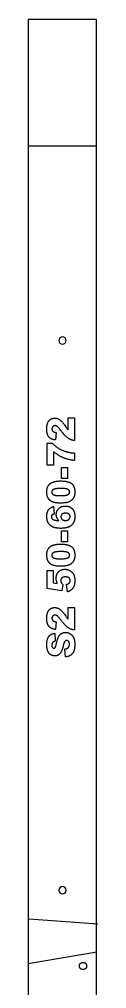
# Model space of a CAD drawing. Extents: x 0 to 3.6, y 0 to 97.
# Drawn here: x 0 to 3.55, y 47.38 to 97 of the extents above; entities that cross this region are included whole.
import ezdxf

# ---------------------------------------------------------------- set-up
doc = ezdxf.new("R2010")
doc.units = 0
for name, color, linetype in [('FRONT_LEG', 18, 'CONTINUOUS'), ('MIDDLE_STEP_3', 18, 'CONTINUOUS'), ('REAR_LEG', 18, 'CONTINUOUS'), ('T3_PROFILE_INSIDE_2', 18, 'CONTINUOUS'), ('T9_COUNTERSINK_0_6', 18, 'CONTINUOUS')]:
    doc.layers.add(name, color=color, linetype=linetype)

msp = doc.modelspace()

# ---------------------------------------------------------------- linework, layer by layer
at = {"layer": 'FRONT_LEG'}
msp.add_lwpolyline([(1.75, 80.371, 0.414214), (1.938, 80.559, 0.414214), (1.75, 80.746, 0.414214), (1.563, 80.559, 0.414214)], format="xyb", close=True, dxfattribs=at)
at = {"layer": 'MIDDLE_STEP_3'}
for points in [[(0, 90.526), (3.5, 90.526)], [(3.554, 50.674), (0.05, 50.936)]]:
    msp.add_lwpolyline(points, dxfattribs=at)
at = {"layer": 'REAR_LEG'}
msp.add_lwpolyline([(1.75, 52.225, 0.414214), (1.938, 52.413, 0.414214), (1.75, 52.6, 0.414214), (1.563, 52.413, 0.414214)], format="xyb", close=True, dxfattribs=at)
msp.add_lwpolyline([(0, 48.663), (3.501, 49.253)], dxfattribs=at)
msp.add_lwpolyline([(2.833, 48.35), (2.823, 48.349), (2.814, 48.348), (2.804, 48.348), (2.795, 48.348), (2.786, 48.348), (2.776, 48.349), (2.767, 48.351), (2.758, 48.353), (2.75, 48.355), (2.741, 48.358), (2.732, 48.361), (2.724, 48.365), (2.716, 48.369), (2.708, 48.373), (2.701, 48.378), (2.693, 48.383), (2.686, 48.388), (2.679, 48.394), (2.672, 48.4), (2.666, 48.406), (2.66, 48.413), (2.654, 48.42), (2.649, 48.427), (2.644, 48.435), (2.639, 48.443), (2.635, 48.451), (2.631, 48.459), (2.627, 48.468), (2.624, 48.477), (2.621, 48.486), (2.619, 48.495), (2.617, 48.504), (2.616, 48.514), (2.615, 48.523), (2.615, 48.533), (2.615, 48.542), (2.615, 48.552), (2.616, 48.561), (2.618, 48.57), (2.62, 48.579), (2.622, 48.588), (2.625, 48.596), (2.628, 48.605), (2.631, 48.613), (2.635, 48.621), (2.64, 48.629), (2.644, 48.637), (2.649, 48.644), (2.655, 48.651), (2.661, 48.658), (2.667, 48.665), (2.673, 48.671), (2.68, 48.677), (2.687, 48.683), (2.694, 48.689), (2.702, 48.694), (2.709, 48.698), (2.718, 48.703), (2.726, 48.707), (2.735, 48.71), (2.743, 48.713), (2.752, 48.716), (2.762, 48.718), (2.771, 48.72), (2.781, 48.722), (2.79, 48.722), (2.8, 48.723), (2.809, 48.723), (2.818, 48.722), (2.828, 48.721), (2.837, 48.72), (2.846, 48.718), (2.854, 48.715), (2.863, 48.713), (2.872, 48.709), (2.88, 48.706), (2.888, 48.702), (2.896, 48.698), (2.904, 48.693), (2.911, 48.688), (2.918, 48.682), (2.925, 48.677), (2.932, 48.671), (2.938, 48.664), (2.944, 48.658), (2.95, 48.651), (2.955, 48.643), (2.96, 48.636), (2.965, 48.628), (2.969, 48.62), (2.973, 48.611), (2.977, 48.603), (2.98, 48.594), (2.983, 48.585), (2.985, 48.576), (2.987, 48.566), (2.988, 48.557), (2.989, 48.547), (2.99, 48.538), (2.989, 48.528), (2.989, 48.519), (2.988, 48.51), (2.986, 48.501), (2.984, 48.492), (2.982, 48.483), (2.979, 48.474), (2.976, 48.466), (2.973, 48.457), (2.969, 48.449), (2.964, 48.441), (2.96, 48.434), (2.955, 48.426), (2.949, 48.419), (2.943, 48.412), (2.937, 48.405), (2.931, 48.399), (2.924, 48.393), (2.917, 48.387), (2.91, 48.382), (2.902, 48.377), (2.895, 48.372), (2.886, 48.368), (2.878, 48.364), (2.87, 48.36), (2.861, 48.357), (2.852, 48.354), (2.842, 48.352)], close=True, dxfattribs=at)
at = {"layer": 'T3_PROFILE_INSIDE_2'}
msp.add_lwpolyline([(0, 0), (3.5, 0), (3.5, 97), (0, 97)], close=True, dxfattribs=at)
at = {"layer": 'T9_COUNTERSINK_0_6'}
for points in [[(2.358, 76.595), (2.358, 75.438), (2.337, 75.44), (2.316, 75.444), (2.295, 75.448), (2.274, 75.453), (2.253, 75.458), (2.233, 75.464), (2.212, 75.471), (2.192, 75.478), (2.172, 75.486), (2.152, 75.494), (2.132, 75.503), (2.113, 75.513), (2.093, 75.523), (2.074, 75.534), (2.055, 75.546), (2.036, 75.558), (2.017, 75.572), (1.997, 75.586), (1.977, 75.602), (1.957, 75.62), (1.936, 75.639), (1.915, 75.659), (1.893, 75.68), (1.871, 75.703), (1.849, 75.728), (1.826, 75.753), (1.803, 75.78), (1.779, 75.809), (1.755, 75.839), (1.73, 75.87), (1.705, 75.903), (1.68, 75.937), (1.649, 75.977), (1.62, 76.014), (1.594, 76.046), (1.569, 76.075), (1.546, 76.101), (1.535, 76.112), (1.525, 76.122), (1.515, 76.131), (1.506, 76.14), (1.497, 76.147), (1.488, 76.153), (1.472, 76.164), (1.456, 76.174), (1.448, 76.178), (1.44, 76.182), (1.432, 76.186), (1.425, 76.189), (1.417, 76.192), (1.409, 76.194), (1.402, 76.196), (1.394, 76.198), (1.387, 76.199), (1.379, 76.2), (1.372, 76.201), (1.364, 76.201), (1.356, 76.201), (1.349, 76.2), (1.341, 76.199), (1.334, 76.198), (1.326, 76.196), (1.319, 76.194), (1.312, 76.192), (1.305, 76.189), (1.299, 76.186), (1.292, 76.182), (1.286, 76.179), (1.279, 76.174), (1.273, 76.17), (1.267, 76.165), (1.262, 76.16), (1.256, 76.154), (1.25, 76.148), (1.245, 76.142), (1.241, 76.135), (1.236, 76.129), (1.232, 76.122), (1.228, 76.115), (1.225, 76.108), (1.222, 76.101), (1.219, 76.093), (1.217, 76.086), (1.215, 76.078), (1.214, 76.07), (1.212, 76.062), (1.212, 76.053), (1.211, 76.045), (1.211, 76.036), (1.211, 76.027), (1.212, 76.018), (1.213, 76.009), (1.214, 76.001), (1.215, 75.992), (1.217, 75.984), (1.22, 75.977), (1.222, 75.969), (1.226, 75.961), (1.229, 75.954), (1.233, 75.947), (1.237, 75.94), (1.242, 75.934), (1.246, 75.927), (1.252, 75.921), (1.257, 75.915), (1.263, 75.91), (1.27, 75.904), (1.277, 75.899), (1.285, 75.894), (1.293, 75.889), (1.302, 75.884), (1.311, 75.88), (1.321, 75.876), (1.332, 75.872), (1.343, 75.869), (1.355, 75.865), (1.367, 75.862), (1.38, 75.859), (1.393, 75.857), (1.407, 75.854), (1.421, 75.852), (1.39, 75.466), (1.37, 75.469), (1.35, 75.472), (1.331, 75.476), (1.313, 75.48), (1.295, 75.484), (1.278, 75.488), (1.261, 75.493), (1.245, 75.498), (1.229, 75.504), (1.214, 75.509), (1.2, 75.515), (1.186, 75.521), (1.172, 75.528), (1.16, 75.535), (1.147, 75.542), (1.136, 75.549), (1.124, 75.557), (1.113, 75.565), (1.103, 75.574), (1.093, 75.583), (1.083, 75.592), (1.073, 75.602), (1.064, 75.612), (1.055, 75.622), (1.046, 75.633), (1.038, 75.645), (1.03, 75.656), (1.023, 75.668), (1.015, 75.681), (1.008, 75.693), (1.002, 75.707), (0.996, 75.72), (0.99, 75.734), (0.984, 75.749), (0.979, 75.765), (0.974, 75.781), (0.97, 75.797), (0.966, 75.815), (0.962, 75.833), (0.959, 75.852), (0.956, 75.871), (0.954, 75.891), (0.952, 75.912), (0.95, 75.933), (0.948, 75.955), (0.948, 75.978), (0.947, 76.002), (0.947, 76.026), (0.947, 76.051), (0.947, 76.075), (0.948, 76.099), (0.95, 76.122), (0.951, 76.144), (0.953, 76.166), (0.956, 76.186), (0.958, 76.206), (0.961, 76.226), (0.965, 76.245), (0.969, 76.263), (0.973, 76.28), (0.977, 76.297), (0.982, 76.313), (0.988, 76.328), (0.993, 76.342), (0.999, 76.356), (1.006, 76.37), (1.012, 76.383), (1.019, 76.396), (1.027, 76.408), (1.035, 76.42), (1.043, 76.432), (1.052, 76.443), (1.061, 76.454), (1.071, 76.465), (1.08, 76.475), (1.091, 76.485), (1.101, 76.494), (1.112, 76.503), (1.124, 76.512), (1.136, 76.52), (1.148, 76.528), (1.16, 76.535), (1.172, 76.542), (1.185, 76.549), (1.198, 76.554), (1.211, 76.56), (1.224, 76.565), (1.238, 76.569), (1.251, 76.573), (1.265, 76.576), (1.279, 76.579), (1.293, 76.581), (1.307, 76.583), (1.322, 76.584), (1.336, 76.585), (1.351, 76.585), (1.367, 76.585), (1.383, 76.584), (1.398, 76.582), (1.414, 76.58), (1.429, 76.578), (1.445, 76.575), (1.46, 76.571), (1.475, 76.566), (1.49, 76.562), (1.505, 76.556), (1.52, 76.55), (1.535, 76.543), (1.55, 76.536), (1.564, 76.528), (1.579, 76.52), (1.593, 76.511), (1.608, 76.501), (1.623, 76.49), (1.637, 76.479), (1.653, 76.466), (1.668, 76.452), (1.683, 76.438), (1.699, 76.422), (1.715, 76.406), (1.73, 76.389), (1.747, 76.37), (1.763, 76.351), (1.779, 76.331), (1.796, 76.31), (1.813, 76.288), (1.83, 76.264), (1.847, 76.24), (1.884, 76.187), (1.915, 76.143), (1.941, 76.109), (1.96, 76.085), (1.977, 76.064), (1.997, 76.042), (2.019, 76.018), (2.044, 75.992), (2.044, 76.595)], [(0.97, 74.179), (0.97, 75.305), (1.231, 75.305), (1.247, 75.287), (1.264, 75.269), (1.281, 75.252), (1.298, 75.235), (1.316, 75.218), (1.333, 75.202), (1.351, 75.186), (1.369, 75.17), (1.387, 75.155), (1.405, 75.141), (1.423, 75.126), (1.442, 75.112), (1.461, 75.099), (1.479, 75.085), (1.498, 75.072), (1.518, 75.06), (1.541, 75.045), (1.565, 75.031), (1.589, 75.017), (1.614, 75.003), (1.639, 74.99), (1.664, 74.977), (1.69, 74.965), (1.716, 74.953), (1.742, 74.942), (1.769, 74.93), (1.796, 74.92), (1.823, 74.909), (1.85, 74.899), (1.878, 74.89), (1.907, 74.88), (1.935, 74.871), (1.958, 74.865), (1.981, 74.858), (2.005, 74.852), (2.029, 74.846), (2.053, 74.841), (2.079, 74.835), (2.104, 74.83), (2.13, 74.826), (2.157, 74.821), (2.184, 74.817), (2.212, 74.813), (2.24, 74.809), (2.269, 74.806), (2.298, 74.803), (2.328, 74.8), (2.358, 74.798), (2.358, 74.413), (2.316, 74.419), (2.275, 74.425), (2.235, 74.432), (2.195, 74.439), (2.157, 74.447), (2.119, 74.455), (2.082, 74.463), (2.046, 74.472), (2.011, 74.481), (1.976, 74.49), (1.943, 74.5), (1.91, 74.511), (1.879, 74.522), (1.848, 74.533), (1.818, 74.544), (1.788, 74.556), (1.76, 74.569), (1.73, 74.582), (1.701, 74.597), (1.671, 74.612), (1.641, 74.628), (1.611, 74.645), (1.581, 74.663), (1.55, 74.682), (1.519, 74.702), (1.488, 74.723), (1.457, 74.744), (1.425, 74.766), (1.393, 74.79), (1.361, 74.814), (1.329, 74.839), (1.296, 74.865), (1.296, 74.179)], [(1.703, 73.49), (1.703, 74.051), (2.001, 74.051), (2.001, 73.49)], [(1.659, 72.234), (1.61, 72.234), (1.563, 72.236), (1.541, 72.237), (1.519, 72.239), (1.497, 72.241), (1.476, 72.243), (1.455, 72.245), (1.435, 72.248), (1.415, 72.251), (1.395, 72.254), (1.376, 72.257), (1.358, 72.261), (1.34, 72.265), (1.322, 72.27), (1.305, 72.274), (1.289, 72.279), (1.273, 72.284), (1.257, 72.29), (1.242, 72.295), (1.227, 72.301), (1.213, 72.308), (1.199, 72.314), (1.185, 72.321), (1.172, 72.328), (1.16, 72.335), (1.148, 72.343), (1.137, 72.351), (1.126, 72.359), (1.115, 72.368), (1.105, 72.376), (1.095, 72.385), (1.086, 72.395), (1.077, 72.404), (1.068, 72.414), (1.059, 72.425), (1.051, 72.435), (1.043, 72.446), (1.036, 72.457), (1.028, 72.468), (1.021, 72.48), (1.015, 72.492), (1.009, 72.504), (1.002, 72.517), (0.997, 72.53), (0.991, 72.543), (0.986, 72.556), (0.981, 72.57), (0.977, 72.584), (0.973, 72.598), (0.969, 72.613), (0.965, 72.628), (0.962, 72.643), (0.959, 72.658), (0.957, 72.674), (0.954, 72.69), (0.952, 72.706), (0.951, 72.723), (0.949, 72.74), (0.948, 72.757), (0.947, 72.775), (0.947, 72.792), (0.947, 72.81), (0.947, 72.845), (0.949, 72.877), (0.95, 72.893), (0.952, 72.909), (0.953, 72.923), (0.955, 72.938), (0.958, 72.952), (0.96, 72.966), (0.963, 72.979), (0.966, 72.992), (0.97, 73.005), (0.973, 73.017), (0.977, 73.029), (0.981, 73.041), (0.99, 73.062), (1, 73.083), (1.01, 73.103), (1.021, 73.122), (1.033, 73.14), (1.045, 73.157), (1.058, 73.173), (1.071, 73.187), (1.085, 73.201), (1.099, 73.214), (1.114, 73.226), (1.128, 73.238), (1.143, 73.249), (1.158, 73.259), (1.173, 73.268), (1.188, 73.277), (1.203, 73.285), (1.219, 73.292), (1.236, 73.299), (1.254, 73.306), (1.272, 73.313), (1.291, 73.319), (1.31, 73.324), (1.33, 73.329), (1.35, 73.334), (1.369, 73.338), (1.389, 73.342), (1.409, 73.346), (1.429, 73.35), (1.448, 73.353), (1.469, 73.356), (1.489, 73.358), (1.509, 73.361), (1.529, 73.363), (1.55, 73.364), (1.571, 73.366), (1.591, 73.367), (1.612, 73.367), (1.633, 73.368), (1.654, 73.368), (1.7, 73.368), (1.745, 73.366), (1.788, 73.364), (1.83, 73.36), (1.87, 73.356), (1.89, 73.353), (1.909, 73.35), (1.927, 73.347), (1.946, 73.344), (1.964, 73.34), (1.981, 73.336), (1.998, 73.332), (2.015, 73.328), (2.031, 73.323), (2.047, 73.318), (2.062, 73.313), (2.078, 73.308), (2.092, 73.302), (2.107, 73.296), (2.121, 73.29), (2.134, 73.284), (2.147, 73.277), (2.16, 73.27), (2.172, 73.263), (2.184, 73.256), (2.196, 73.248), (2.207, 73.24), (2.218, 73.232), (2.228, 73.224), (2.238, 73.215), (2.248, 73.205), (2.257, 73.196), (2.266, 73.186), (2.275, 73.176), (2.283, 73.165), (2.292, 73.154), (2.299, 73.142), (2.307, 73.131), (2.314, 73.118), (2.32, 73.106), (2.327, 73.093), (2.333, 73.08), (2.338, 73.066), (2.344, 73.052), (2.348, 73.038), (2.353, 73.023), (2.357, 73.008), (2.361, 72.993), (2.365, 72.977), (2.368, 72.961), (2.371, 72.945), (2.374, 72.928), (2.376, 72.911), (2.378, 72.893), (2.379, 72.875), (2.38, 72.857), (2.381, 72.838), (2.382, 72.819), (2.382, 72.8), (2.382, 72.778), (2.381, 72.757), (2.38, 72.737), (2.378, 72.717), (2.377, 72.697), (2.374, 72.678), (2.371, 72.66), (2.368, 72.642), (2.364, 72.624), (2.36, 72.607), (2.356, 72.591), (2.351, 72.575), (2.345, 72.56), (2.339, 72.545), (2.333, 72.531), (2.326, 72.517), (2.319, 72.504), (2.311, 72.491), (2.303, 72.478), (2.295, 72.465), (2.286, 72.453), (2.277, 72.442), (2.267, 72.43), (2.257, 72.419), (2.247, 72.408), (2.236, 72.397), (2.225, 72.387), (2.213, 72.377), (2.201, 72.367), (2.189, 72.358), (2.176, 72.349), (2.162, 72.34), (2.153, 72.334), (2.142, 72.328), (2.132, 72.322), (2.12, 72.316), (2.109, 72.311), (2.097, 72.305), (2.084, 72.3), (2.072, 72.295), (2.058, 72.291), (2.044, 72.286), (2.016, 72.277), (1.985, 72.269), (1.953, 72.262), (1.919, 72.255), (1.884, 72.25), (1.849, 72.245), (1.813, 72.241), (1.775, 72.238), (1.737, 72.236), (1.698, 72.234)], [(1.66, 72.616), (1.692, 72.617), (1.723, 72.617), (1.753, 72.618), (1.782, 72.619), (1.809, 72.621), (1.835, 72.623), (1.859, 72.625), (1.883, 72.628), (1.905, 72.631), (1.925, 72.635), (1.945, 72.639), (1.963, 72.643), (1.979, 72.647), (1.995, 72.652), (2.009, 72.658), (2.022, 72.663), (2.034, 72.669), (2.045, 72.676), (2.055, 72.682), (2.064, 72.689), (2.073, 72.697), (2.081, 72.704), (2.088, 72.712), (2.095, 72.721), (2.1, 72.729), (2.105, 72.738), (2.109, 72.748), (2.113, 72.757), (2.115, 72.767), (2.117, 72.778), (2.118, 72.788), (2.119, 72.799), (2.119, 72.806), (2.118, 72.814), (2.117, 72.821), (2.116, 72.827), (2.115, 72.834), (2.113, 72.841), (2.111, 72.847), (2.108, 72.854), (2.106, 72.86), (2.103, 72.866), (2.099, 72.872), (2.096, 72.878), (2.092, 72.884), (2.087, 72.89), (2.083, 72.895), (2.078, 72.901), (2.072, 72.906), (2.067, 72.911), (2.06, 72.916), (2.054, 72.921), (2.047, 72.926), (2.04, 72.93), (2.032, 72.934), (2.024, 72.938), (2.016, 72.942), (2.007, 72.946), (1.989, 72.953), (1.969, 72.959), (1.947, 72.964), (1.936, 72.967), (1.924, 72.969), (1.897, 72.973), (1.867, 72.977), (1.834, 72.98), (1.797, 72.982), (1.758, 72.983), (1.716, 72.984), (1.67, 72.985), (1.636, 72.984), (1.604, 72.984), (1.573, 72.983), (1.543, 72.982), (1.515, 72.98), (1.488, 72.978), (1.463, 72.976), (1.439, 72.973), (1.416, 72.97), (1.395, 72.966), (1.376, 72.963), (1.357, 72.958), (1.341, 72.954), (1.325, 72.949), (1.311, 72.943), (1.298, 72.938), (1.287, 72.932), (1.276, 72.925), (1.266, 72.919), (1.257, 72.911), (1.248, 72.904), (1.24, 72.896), (1.233, 72.888), (1.227, 72.879), (1.222, 72.87), (1.217, 72.861), (1.213, 72.851), (1.209, 72.841), (1.207, 72.831), (1.205, 72.82), (1.204, 72.809), (1.203, 72.797), (1.204, 72.785), (1.205, 72.774), (1.207, 72.763), (1.209, 72.753), (1.213, 72.743), (1.217, 72.733), (1.222, 72.724), (1.228, 72.715), (1.234, 72.706), (1.241, 72.698), (1.249, 72.691), (1.258, 72.684), (1.267, 72.677), (1.278, 72.67), (1.289, 72.665), (1.3, 72.659), (1.313, 72.654), (1.327, 72.649), (1.343, 72.645), (1.359, 72.64), (1.377, 72.637), (1.396, 72.633), (1.417, 72.63), (1.439, 72.627), (1.462, 72.625), (1.486, 72.622), (1.512, 72.621), (1.539, 72.619), (1.567, 72.618), (1.597, 72.617), (1.628, 72.617)], [(1.283, 72.057), (1.33, 71.673), (1.311, 71.669), (1.293, 71.665), (1.276, 71.659), (1.262, 71.653), (1.255, 71.65), (1.248, 71.647), (1.242, 71.643), (1.236, 71.639), (1.231, 71.635), (1.226, 71.631), (1.221, 71.627), (1.217, 71.623), (1.209, 71.614), (1.202, 71.604), (1.196, 71.594), (1.192, 71.583), (1.188, 71.572), (1.186, 71.56), (1.184, 71.548), (1.183, 71.535), (1.184, 71.524), (1.185, 71.512), (1.187, 71.502), (1.189, 71.491), (1.193, 71.481), (1.197, 71.471), (1.202, 71.461), (1.207, 71.452), (1.213, 71.443), (1.22, 71.434), (1.228, 71.426), (1.237, 71.418), (1.246, 71.41), (1.256, 71.403), (1.267, 71.396), (1.278, 71.389), (1.287, 71.385), (1.298, 71.38), (1.309, 71.376), (1.322, 71.372), (1.336, 71.368), (1.351, 71.364), (1.367, 71.36), (1.385, 71.357), (1.404, 71.353), (1.424, 71.35), (1.445, 71.347), (1.468, 71.344), (1.516, 71.338), (1.57, 71.334), (1.553, 71.351), (1.537, 71.368), (1.522, 71.386), (1.509, 71.404), (1.496, 71.421), (1.485, 71.439), (1.475, 71.457), (1.466, 71.476), (1.462, 71.485), (1.458, 71.494), (1.455, 71.504), (1.451, 71.513), (1.448, 71.523), (1.446, 71.533), (1.441, 71.554), (1.437, 71.576), (1.435, 71.598), (1.433, 71.621), (1.432, 71.644), (1.433, 71.667), (1.434, 71.69), (1.437, 71.712), (1.441, 71.733), (1.445, 71.754), (1.451, 71.775), (1.458, 71.796), (1.466, 71.815), (1.474, 71.835), (1.484, 71.854), (1.495, 71.872), (1.507, 71.89), (1.52, 71.908), (1.534, 71.925), (1.549, 71.942), (1.565, 71.958), (1.582, 71.973), (1.599, 71.988), (1.617, 72.002), (1.636, 72.014), (1.655, 72.026), (1.674, 72.036), (1.695, 72.046), (1.715, 72.054), (1.737, 72.062), (1.758, 72.068), (1.781, 72.074), (1.804, 72.078), (1.827, 72.082), (1.851, 72.084), (1.876, 72.086), (1.901, 72.086), (1.918, 72.086), (1.935, 72.085), (1.952, 72.084), (1.968, 72.082), (1.985, 72.08), (2.001, 72.077), (2.017, 72.074), (2.032, 72.07), (2.048, 72.066), (2.063, 72.061), (2.079, 72.056), (2.094, 72.05), (2.108, 72.043), (2.123, 72.037), (2.138, 72.029), (2.152, 72.021), (2.166, 72.013), (2.179, 72.004), (2.193, 71.995), (2.205, 71.986), (2.218, 71.976), (2.229, 71.966), (2.241, 71.955), (2.252, 71.944), (2.262, 71.933), (2.272, 71.921), (2.282, 71.908), (2.291, 71.896), (2.3, 71.883), (2.308, 71.869), (2.316, 71.856), (2.324, 71.842), (2.331, 71.827), (2.337, 71.812), (2.344, 71.796), (2.349, 71.78), (2.354, 71.764), (2.359, 71.747), (2.364, 71.73), (2.367, 71.712), (2.371, 71.694), (2.374, 71.675), (2.376, 71.656), (2.378, 71.636), (2.38, 71.616), (2.381, 71.596), (2.382, 71.575), (2.382, 71.553), (2.382, 71.528), (2.381, 71.502), (2.379, 71.478), (2.378, 71.454), (2.375, 71.431), (2.372, 71.409), (2.368, 71.387), (2.364, 71.366), (2.36, 71.345), (2.354, 71.325), (2.348, 71.306), (2.342, 71.287), (2.335, 71.269), (2.328, 71.252), (2.32, 71.235), (2.311, 71.219), (2.302, 71.203), (2.292, 71.188), (2.281, 71.174), (2.27, 71.159), (2.258, 71.145), (2.246, 71.132), (2.233, 71.119), (2.219, 71.106), (2.204, 71.093), (2.189, 71.081), (2.173, 71.07), (2.157, 71.059), (2.14, 71.048), (2.122, 71.037), (2.103, 71.027), (2.084, 71.018), (2.064, 71.009), (2.044, 71), (2.022, 70.992), (2, 70.985), (1.977, 70.978), (1.953, 70.972), (1.929, 70.966), (1.903, 70.961), (1.877, 70.957), (1.85, 70.953), (1.822, 70.95), (1.794, 70.947), (1.765, 70.945), (1.735, 70.944), (1.704, 70.943), (1.672, 70.943), (1.649, 70.943), (1.626, 70.943), (1.603, 70.944), (1.581, 70.945), (1.559, 70.946), (1.538, 70.948), (1.517, 70.95), (1.497, 70.952), (1.476, 70.955), (1.457, 70.958), (1.437, 70.961), (1.418, 70.965), (1.4, 70.969), (1.382, 70.973), (1.364, 70.977), (1.346, 70.982), (1.329, 70.987), (1.313, 70.993), (1.297, 70.998), (1.281, 71.004), (1.265, 71.011), (1.25, 71.017), (1.236, 71.024), (1.221, 71.032), (1.207, 71.039), (1.194, 71.047), (1.181, 71.055), (1.168, 71.064), (1.156, 71.072), (1.144, 71.082), (1.133, 71.091), (1.121, 71.101), (1.111, 71.111), (1.1, 71.121), (1.09, 71.131), (1.08, 71.142), (1.071, 71.153), (1.062, 71.164), (1.053, 71.176), (1.045, 71.187), (1.037, 71.199), (1.029, 71.211), (1.022, 71.224), (1.015, 71.236), (1.008, 71.249), (1.002, 71.262), (0.996, 71.276), (0.99, 71.289), (0.985, 71.303), (0.98, 71.317), (0.976, 71.331), (0.971, 71.346), (0.967, 71.361), (0.964, 71.376), (0.961, 71.391), (0.958, 71.407), (0.955, 71.422), (0.953, 71.438), (0.951, 71.454), (0.949, 71.471), (0.948, 71.488), (0.947, 71.504), (0.947, 71.522), (0.947, 71.539), (0.947, 71.559), (0.947, 71.579), (0.948, 71.599), (0.949, 71.618), (0.95, 71.636), (0.952, 71.653), (0.954, 71.671), (0.956, 71.687), (0.959, 71.703), (0.962, 71.719), (0.965, 71.734), (0.968, 71.748), (0.972, 71.762), (0.976, 71.776), (0.98, 71.789), (0.985, 71.801), (0.99, 71.813), (0.995, 71.824), (1.001, 71.836), (1.006, 71.847), (1.013, 71.858), (1.019, 71.868), (1.025, 71.879), (1.032, 71.889), (1.039, 71.899), (1.047, 71.908), (1.055, 71.917), (1.063, 71.927), (1.071, 71.935), (1.079, 71.944), (1.088, 71.952), (1.097, 71.96), (1.107, 71.968), (1.116, 71.976), (1.126, 71.983), (1.137, 71.99), (1.147, 71.997), (1.158, 72.004), (1.169, 72.01), (1.181, 72.016), (1.192, 72.022), (1.204, 72.028), (1.217, 72.033), (1.229, 72.038), (1.242, 72.043), (1.256, 72.048), (1.269, 72.053)], [(1.901, 71.347), (1.915, 71.347), (1.928, 71.348), (1.942, 71.349), (1.954, 71.35), (1.967, 71.352), (1.979, 71.355), (1.99, 71.358), (2.002, 71.361), (2.012, 71.365), (2.023, 71.369), (2.033, 71.374), (2.043, 71.379), (2.052, 71.384), (2.061, 71.39), (2.069, 71.397), (2.078, 71.404), (2.085, 71.411), (2.093, 71.418), (2.099, 71.426), (2.106, 71.434), (2.111, 71.442), (2.117, 71.45), (2.121, 71.458), (2.126, 71.467), (2.129, 71.476), (2.133, 71.485), (2.135, 71.494), (2.138, 71.503), (2.139, 71.513), (2.141, 71.523), (2.141, 71.533), (2.142, 71.543), (2.141, 71.552), (2.141, 71.561), (2.139, 71.57), (2.138, 71.579), (2.136, 71.588), (2.133, 71.596), (2.13, 71.604), (2.127, 71.612), (2.123, 71.62), (2.119, 71.628), (2.114, 71.635), (2.109, 71.643), (2.103, 71.65), (2.097, 71.657), (2.091, 71.663), (2.084, 71.67), (2.076, 71.676), (2.068, 71.682), (2.06, 71.687), (2.051, 71.692), (2.042, 71.697), (2.032, 71.701), (2.022, 71.705), (2.012, 71.708), (2.001, 71.711), (1.989, 71.714), (1.978, 71.716), (1.965, 71.718), (1.952, 71.719), (1.939, 71.72), (1.926, 71.721), (1.911, 71.721), (1.897, 71.721), (1.883, 71.72), (1.869, 71.719), (1.856, 71.717), (1.844, 71.716), (1.831, 71.713), (1.819, 71.711), (1.808, 71.708), (1.797, 71.704), (1.787, 71.7), (1.776, 71.696), (1.767, 71.691), (1.758, 71.686), (1.749, 71.68), (1.74, 71.674), (1.733, 71.668), (1.725, 71.661), (1.718, 71.654), (1.712, 71.647), (1.706, 71.64), (1.7, 71.632), (1.695, 71.624), (1.69, 71.616), (1.686, 71.608), (1.683, 71.6), (1.68, 71.592), (1.677, 71.583), (1.675, 71.574), (1.673, 71.565), (1.672, 71.555), (1.671, 71.546), (1.671, 71.536), (1.671, 71.526), (1.672, 71.516), (1.673, 71.507), (1.675, 71.498), (1.677, 71.488), (1.679, 71.479), (1.682, 71.471), (1.686, 71.462), (1.69, 71.454), (1.694, 71.446), (1.699, 71.438), (1.705, 71.43), (1.71, 71.423), (1.717, 71.415), (1.723, 71.408), (1.731, 71.401), (1.738, 71.395), (1.746, 71.389), (1.755, 71.383), (1.764, 71.377), (1.773, 71.373), (1.783, 71.368), (1.793, 71.364), (1.803, 71.36), (1.814, 71.357), (1.825, 71.354), (1.837, 71.352), (1.849, 71.35), (1.861, 71.349), (1.874, 71.348), (1.887, 71.347)], [(1.703, 70.258), (1.703, 70.819), (2.001, 70.819), (2.001, 70.258)], [(1.659, 69.002), (1.61, 69.002), (1.563, 69.004), (1.541, 69.005), (1.519, 69.007), (1.497, 69.009), (1.476, 69.011), (1.455, 69.013), (1.435, 69.016), (1.415, 69.019), (1.395, 69.022), (1.376, 69.025), (1.358, 69.029), (1.34, 69.033), (1.322, 69.037), (1.305, 69.042), (1.289, 69.047), (1.273, 69.052), (1.257, 69.057), (1.242, 69.063), (1.227, 69.069), (1.213, 69.075), (1.199, 69.082), (1.185, 69.089), (1.172, 69.096), (1.16, 69.103), (1.148, 69.111), (1.137, 69.119), (1.126, 69.127), (1.115, 69.136), (1.105, 69.144), (1.095, 69.153), (1.086, 69.163), (1.077, 69.172), (1.068, 69.182), (1.059, 69.192), (1.051, 69.203), (1.043, 69.214), (1.036, 69.225), (1.028, 69.236), (1.021, 69.248), (1.015, 69.26), (1.009, 69.272), (1.002, 69.285), (0.997, 69.297), (0.991, 69.311), (0.986, 69.324), (0.981, 69.338), (0.977, 69.352), (0.973, 69.366), (0.969, 69.381), (0.965, 69.396), (0.962, 69.411), (0.959, 69.426), (0.957, 69.442), (0.954, 69.458), (0.952, 69.474), (0.951, 69.491), (0.949, 69.508), (0.948, 69.525), (0.947, 69.542), (0.947, 69.56), (0.947, 69.578), (0.947, 69.613), (0.949, 69.645), (0.95, 69.661), (0.952, 69.676), (0.953, 69.691), (0.955, 69.706), (0.958, 69.72), (0.96, 69.734), (0.963, 69.747), (0.966, 69.76), (0.97, 69.773), (0.973, 69.785), (0.977, 69.797), (0.981, 69.808), (0.99, 69.83), (1, 69.851), (1.01, 69.871), (1.021, 69.89), (1.033, 69.908), (1.045, 69.925), (1.058, 69.94), (1.071, 69.955), (1.085, 69.969), (1.099, 69.982), (1.114, 69.994), (1.128, 70.006), (1.143, 70.017), (1.158, 70.027), (1.173, 70.036), (1.188, 70.045), (1.203, 70.053), (1.219, 70.06), (1.236, 70.067), (1.254, 70.074), (1.272, 70.08), (1.291, 70.086), (1.31, 70.092), (1.33, 70.097), (1.35, 70.102), (1.369, 70.106), (1.389, 70.11), (1.409, 70.114), (1.429, 70.118), (1.448, 70.121), (1.469, 70.124), (1.489, 70.126), (1.509, 70.129), (1.529, 70.131), (1.55, 70.132), (1.571, 70.134), (1.591, 70.135), (1.612, 70.135), (1.633, 70.136), (1.654, 70.136), (1.7, 70.135), (1.745, 70.134), (1.788, 70.131), (1.83, 70.128), (1.87, 70.123), (1.89, 70.121), (1.909, 70.118), (1.927, 70.115), (1.946, 70.112), (1.964, 70.108), (1.981, 70.104), (1.998, 70.1), (2.015, 70.096), (2.031, 70.091), (2.047, 70.086), (2.062, 70.081), (2.078, 70.076), (2.092, 70.07), (2.107, 70.064), (2.121, 70.058), (2.134, 70.052), (2.147, 70.045), (2.16, 70.038), (2.172, 70.031), (2.184, 70.024), (2.196, 70.016), (2.207, 70.008), (2.218, 70), (2.228, 69.991), (2.238, 69.983), (2.248, 69.973), (2.257, 69.964), (2.266, 69.954), (2.275, 69.943), (2.283, 69.933), (2.292, 69.922), (2.299, 69.91), (2.307, 69.898), (2.314, 69.886), (2.32, 69.874), (2.327, 69.861), (2.333, 69.848), (2.338, 69.834), (2.344, 69.82), (2.348, 69.806), (2.353, 69.791), (2.357, 69.776), (2.361, 69.761), (2.365, 69.745), (2.368, 69.729), (2.371, 69.713), (2.374, 69.696), (2.376, 69.679), (2.378, 69.661), (2.379, 69.643), (2.38, 69.625), (2.381, 69.606), (2.382, 69.587), (2.382, 69.568), (2.382, 69.546), (2.381, 69.525), (2.38, 69.505), (2.378, 69.485), (2.377, 69.465), (2.374, 69.446), (2.371, 69.428), (2.368, 69.41), (2.364, 69.392), (2.36, 69.375), (2.356, 69.359), (2.351, 69.343), (2.345, 69.328), (2.339, 69.313), (2.333, 69.299), (2.326, 69.285), (2.319, 69.272), (2.311, 69.258), (2.303, 69.246), (2.295, 69.233), (2.286, 69.221), (2.277, 69.209), (2.267, 69.198), (2.257, 69.187), (2.247, 69.176), (2.236, 69.165), (2.225, 69.155), (2.213, 69.145), (2.201, 69.135), (2.189, 69.126), (2.176, 69.117), (2.162, 69.108), (2.153, 69.102), (2.142, 69.096), (2.132, 69.09), (2.12, 69.084), (2.109, 69.079), (2.097, 69.073), (2.084, 69.068), (2.072, 69.063), (2.058, 69.058), (2.044, 69.054), (2.016, 69.045), (1.985, 69.037), (1.953, 69.03), (1.919, 69.023), (1.884, 69.018), (1.849, 69.013), (1.813, 69.009), (1.775, 69.006), (1.737, 69.004), (1.698, 69.002)], [(1.66, 69.384), (1.692, 69.384), (1.723, 69.385), (1.753, 69.386), (1.782, 69.387), (1.809, 69.389), (1.835, 69.391), (1.859, 69.393), (1.883, 69.396), (1.905, 69.399), (1.925, 69.403), (1.945, 69.406), (1.963, 69.411), (1.979, 69.415), (1.995, 69.42), (2.009, 69.425), (2.022, 69.431), (2.034, 69.437), (2.045, 69.444), (2.055, 69.45), (2.064, 69.457), (2.073, 69.465), (2.081, 69.472), (2.088, 69.48), (2.095, 69.489), (2.1, 69.497), (2.105, 69.506), (2.109, 69.515), (2.113, 69.525), (2.115, 69.535), (2.117, 69.545), (2.118, 69.556), (2.119, 69.567), (2.119, 69.574), (2.118, 69.581), (2.117, 69.588), (2.116, 69.595), (2.115, 69.602), (2.113, 69.609), (2.111, 69.615), (2.108, 69.622), (2.106, 69.628), (2.103, 69.634), (2.099, 69.64), (2.096, 69.646), (2.092, 69.652), (2.087, 69.658), (2.083, 69.663), (2.078, 69.669), (2.072, 69.674), (2.067, 69.679), (2.06, 69.684), (2.054, 69.689), (2.047, 69.693), (2.04, 69.698), (2.032, 69.702), (2.024, 69.706), (2.016, 69.71), (2.007, 69.714), (1.989, 69.721), (1.969, 69.727), (1.947, 69.732), (1.936, 69.735), (1.924, 69.737), (1.897, 69.741), (1.867, 69.745), (1.834, 69.747), (1.797, 69.75), (1.758, 69.751), (1.716, 69.752), (1.67, 69.753), (1.636, 69.752), (1.604, 69.752), (1.573, 69.751), (1.543, 69.75), (1.515, 69.748), (1.488, 69.746), (1.463, 69.744), (1.439, 69.741), (1.416, 69.738), (1.395, 69.734), (1.376, 69.73), (1.357, 69.726), (1.341, 69.722), (1.325, 69.717), (1.311, 69.711), (1.298, 69.706), (1.287, 69.7), (1.276, 69.693), (1.266, 69.686), (1.257, 69.679), (1.248, 69.672), (1.24, 69.664), (1.233, 69.656), (1.227, 69.647), (1.222, 69.638), (1.217, 69.629), (1.213, 69.619), (1.209, 69.609), (1.207, 69.599), (1.205, 69.588), (1.204, 69.577), (1.203, 69.565), (1.204, 69.553), (1.205, 69.542), (1.207, 69.531), (1.209, 69.521), (1.213, 69.511), (1.217, 69.501), (1.222, 69.492), (1.228, 69.483), (1.234, 69.474), (1.241, 69.466), (1.249, 69.459), (1.258, 69.451), (1.267, 69.445), (1.278, 69.438), (1.289, 69.432), (1.3, 69.427), (1.313, 69.422), (1.327, 69.417), (1.343, 69.412), (1.359, 69.408), (1.377, 69.404), (1.396, 69.401), (1.417, 69.398), (1.439, 69.395), (1.462, 69.392), (1.486, 69.39), (1.512, 69.388), (1.539, 69.387), (1.567, 69.386), (1.597, 69.385), (1.628, 69.384)], [(0.97, 67.865), (0.97, 68.78), (1.278, 68.78), (1.278, 68.16), (1.486, 68.127), (1.479, 68.143), (1.472, 68.159), (1.466, 68.175), (1.46, 68.191), (1.454, 68.207), (1.449, 68.223), (1.445, 68.239), (1.441, 68.254), (1.437, 68.27), (1.434, 68.286), (1.432, 68.301), (1.43, 68.317), (1.428, 68.332), (1.427, 68.348), (1.426, 68.363), (1.426, 68.379), (1.426, 68.405), (1.428, 68.43), (1.43, 68.454), (1.434, 68.478), (1.438, 68.501), (1.444, 68.524), (1.45, 68.546), (1.457, 68.567), (1.466, 68.588), (1.475, 68.609), (1.485, 68.628), (1.497, 68.647), (1.509, 68.665), (1.522, 68.683), (1.536, 68.7), (1.552, 68.717), (1.568, 68.733), (1.584, 68.747), (1.601, 68.761), (1.619, 68.774), (1.637, 68.785), (1.655, 68.796), (1.674, 68.805), (1.694, 68.814), (1.714, 68.822), (1.735, 68.828), (1.756, 68.834), (1.777, 68.838), (1.799, 68.842), (1.822, 68.845), (1.845, 68.846), (1.869, 68.847), (1.886, 68.846), (1.902, 68.845), (1.919, 68.844), (1.935, 68.842), (1.952, 68.84), (1.968, 68.837), (1.984, 68.834), (2.001, 68.83), (2.017, 68.825), (2.033, 68.82), (2.049, 68.815), (2.065, 68.809), (2.08, 68.802), (2.096, 68.795), (2.112, 68.788), (2.127, 68.78), (2.143, 68.771), (2.157, 68.762), (2.172, 68.753), (2.186, 68.743), (2.199, 68.733), (2.212, 68.722), (2.225, 68.711), (2.237, 68.699), (2.248, 68.687), (2.259, 68.675), (2.27, 68.662), (2.28, 68.648), (2.29, 68.634), (2.299, 68.62), (2.308, 68.606), (2.317, 68.59), (2.325, 68.575), (2.332, 68.559), (2.339, 68.542), (2.345, 68.525), (2.351, 68.507), (2.356, 68.489), (2.361, 68.47), (2.366, 68.451), (2.369, 68.431), (2.373, 68.41), (2.376, 68.389), (2.378, 68.368), (2.38, 68.346), (2.381, 68.323), (2.382, 68.3), (2.382, 68.277), (2.382, 68.243), (2.38, 68.21), (2.378, 68.179), (2.375, 68.149), (2.372, 68.12), (2.367, 68.093), (2.362, 68.066), (2.356, 68.041), (2.349, 68.017), (2.341, 67.994), (2.333, 67.972), (2.324, 67.951), (2.313, 67.93), (2.303, 67.911), (2.291, 67.892), (2.278, 67.875), (2.265, 67.858), (2.252, 67.842), (2.238, 67.827), (2.223, 67.813), (2.208, 67.799), (2.193, 67.786), (2.178, 67.775), (2.161, 67.763), (2.145, 67.753), (2.127, 67.743), (2.108, 67.734), (2.088, 67.724), (2.067, 67.716), (2.045, 67.708), (2.022, 67.7), (1.999, 67.692), (1.956, 68.083), (1.968, 68.084), (1.979, 68.087), (1.99, 68.089), (2, 68.092), (2.01, 68.095), (2.02, 68.099), (2.029, 68.102), (2.038, 68.106), (2.047, 68.11), (2.056, 68.115), (2.064, 68.12), (2.071, 68.125), (2.079, 68.131), (2.086, 68.136), (2.092, 68.142), (2.098, 68.149), (2.104, 68.155), (2.11, 68.162), (2.115, 68.169), (2.12, 68.176), (2.124, 68.183), (2.128, 68.191), (2.132, 68.198), (2.135, 68.206), (2.138, 68.214), (2.14, 68.222), (2.142, 68.23), (2.144, 68.238), (2.145, 68.247), (2.146, 68.255), (2.147, 68.264), (2.147, 68.273), (2.147, 68.283), (2.146, 68.293), (2.145, 68.302), (2.143, 68.311), (2.141, 68.32), (2.139, 68.329), (2.136, 68.338), (2.132, 68.346), (2.128, 68.355), (2.123, 68.362), (2.118, 68.37), (2.113, 68.378), (2.107, 68.385), (2.1, 68.392), (2.094, 68.399), (2.086, 68.406), (2.078, 68.412), (2.07, 68.418), (2.061, 68.424), (2.052, 68.429), (2.042, 68.434), (2.032, 68.438), (2.021, 68.442), (2.01, 68.445), (1.998, 68.448), (1.986, 68.451), (1.974, 68.453), (1.961, 68.455), (1.947, 68.457), (1.933, 68.458), (1.919, 68.458), (1.904, 68.458), (1.889, 68.458), (1.874, 68.458), (1.86, 68.457), (1.846, 68.455), (1.833, 68.453), (1.82, 68.451), (1.808, 68.448), (1.796, 68.445), (1.785, 68.442), (1.775, 68.438), (1.765, 68.433), (1.755, 68.429), (1.746, 68.423), (1.738, 68.418), (1.73, 68.412), (1.722, 68.405), (1.715, 68.399), (1.709, 68.392), (1.702, 68.384), (1.697, 68.377), (1.692, 68.369), (1.687, 68.361), (1.683, 68.352), (1.679, 68.344), (1.675, 68.335), (1.672, 68.325), (1.67, 68.316), (1.668, 68.306), (1.666, 68.296), (1.665, 68.286), (1.665, 68.275), (1.664, 68.264), (1.665, 68.25), (1.666, 68.237), (1.668, 68.223), (1.671, 68.209), (1.675, 68.196), (1.68, 68.183), (1.685, 68.169), (1.692, 68.156), (1.697, 68.147), (1.704, 68.136), (1.711, 68.126), (1.72, 68.116), (1.729, 68.105), (1.74, 68.094), (1.751, 68.083), (1.764, 68.071), (1.716, 67.743)], [(2.358, 66.897), (2.358, 65.74), (2.337, 65.743), (2.316, 65.747), (2.295, 65.751), (2.274, 65.755), (2.253, 65.761), (2.233, 65.767), (2.212, 65.773), (2.192, 65.78), (2.172, 65.788), (2.152, 65.797), (2.132, 65.806), (2.113, 65.816), (2.093, 65.826), (2.074, 65.837), (2.055, 65.849), (2.036, 65.861), (2.017, 65.874), (1.997, 65.889), (1.977, 65.905), (1.957, 65.922), (1.936, 65.941), (1.915, 65.961), (1.893, 65.983), (1.871, 66.006), (1.849, 66.03), (1.826, 66.056), (1.803, 66.083), (1.779, 66.112), (1.755, 66.141), (1.73, 66.173), (1.705, 66.205), (1.68, 66.239), (1.649, 66.28), (1.62, 66.316), (1.594, 66.349), (1.569, 66.378), (1.546, 66.403), (1.535, 66.415), (1.525, 66.425), (1.515, 66.434), (1.506, 66.442), (1.497, 66.45), (1.488, 66.456), (1.472, 66.467), (1.456, 66.477), (1.448, 66.481), (1.44, 66.485), (1.432, 66.488), (1.425, 66.492), (1.417, 66.494), (1.409, 66.497), (1.402, 66.499), (1.394, 66.5), (1.387, 66.502), (1.379, 66.503), (1.372, 66.503), (1.364, 66.503), (1.356, 66.503), (1.349, 66.503), (1.341, 66.502), (1.334, 66.5), (1.326, 66.499), (1.319, 66.497), (1.312, 66.494), (1.305, 66.492), (1.299, 66.489), (1.292, 66.485), (1.286, 66.481), (1.279, 66.477), (1.273, 66.472), (1.267, 66.468), (1.262, 66.462), (1.256, 66.457), (1.25, 66.451), (1.245, 66.444), (1.241, 66.438), (1.236, 66.432), (1.232, 66.425), (1.228, 66.418), (1.225, 66.411), (1.222, 66.404), (1.219, 66.396), (1.217, 66.389), (1.215, 66.381), (1.214, 66.373), (1.212, 66.364), (1.212, 66.356), (1.211, 66.347), (1.211, 66.339), (1.211, 66.33), (1.212, 66.321), (1.213, 66.312), (1.214, 66.303), (1.215, 66.295), (1.217, 66.287), (1.22, 66.279), (1.222, 66.272), (1.226, 66.264), (1.229, 66.257), (1.233, 66.25), (1.237, 66.243), (1.242, 66.236), (1.246, 66.23), (1.252, 66.224), (1.257, 66.218), (1.263, 66.212), (1.27, 66.207), (1.277, 66.201), (1.285, 66.196), (1.293, 66.192), (1.302, 66.187), (1.311, 66.183), (1.321, 66.179), (1.332, 66.175), (1.343, 66.171), (1.355, 66.168), (1.367, 66.165), (1.38, 66.162), (1.393, 66.159), (1.407, 66.157), (1.421, 66.155), (1.39, 65.769), (1.37, 65.772), (1.35, 65.775), (1.331, 65.779), (1.313, 65.782), (1.295, 65.787), (1.278, 65.791), (1.261, 65.796), (1.245, 65.801), (1.229, 65.806), (1.214, 65.812), (1.2, 65.818), (1.186, 65.824), (1.172, 65.831), (1.16, 65.837), (1.147, 65.845), (1.136, 65.852), (1.124, 65.86), (1.113, 65.868), (1.103, 65.877), (1.093, 65.885), (1.083, 65.895), (1.073, 65.904), (1.064, 65.915), (1.055, 65.925), (1.046, 65.936), (1.038, 65.947), (1.03, 65.959), (1.023, 65.971), (1.015, 65.983), (1.008, 65.996), (1.002, 66.009), (0.996, 66.023), (0.99, 66.037), (0.984, 66.052), (0.979, 66.067), (0.974, 66.083), (0.97, 66.1), (0.966, 66.118), (0.962, 66.136), (0.959, 66.154), (0.956, 66.174), (0.954, 66.194), (0.952, 66.215), (0.95, 66.236), (0.948, 66.258), (0.948, 66.281), (0.947, 66.304), (0.947, 66.328), (0.947, 66.353), (0.947, 66.378), (0.948, 66.401), (0.95, 66.424), (0.951, 66.447), (0.953, 66.468), (0.956, 66.489), (0.958, 66.509), (0.961, 66.529), (0.965, 66.547), (0.969, 66.565), (0.973, 66.583), (0.977, 66.599), (0.982, 66.615), (0.988, 66.63), (0.993, 66.645), (0.999, 66.659), (1.006, 66.672), (1.012, 66.686), (1.019, 66.698), (1.027, 66.711), (1.035, 66.723), (1.043, 66.735), (1.052, 66.746), (1.061, 66.757), (1.071, 66.767), (1.08, 66.778), (1.091, 66.787), (1.101, 66.797), (1.112, 66.806), (1.124, 66.815), (1.136, 66.823), (1.148, 66.831), (1.16, 66.838), (1.172, 66.845), (1.185, 66.851), (1.198, 66.857), (1.211, 66.862), (1.224, 66.867), (1.238, 66.872), (1.251, 66.875), (1.265, 66.879), (1.279, 66.881), (1.293, 66.884), (1.307, 66.885), (1.322, 66.887), (1.336, 66.888), (1.351, 66.888), (1.367, 66.887), (1.383, 66.887), (1.398, 66.885), (1.414, 66.883), (1.429, 66.881), (1.445, 66.877), (1.46, 66.874), (1.475, 66.869), (1.49, 66.864), (1.505, 66.859), (1.52, 66.853), (1.535, 66.846), (1.55, 66.839), (1.564, 66.831), (1.579, 66.822), (1.593, 66.813), (1.608, 66.804), (1.623, 66.793), (1.637, 66.781), (1.653, 66.769), (1.668, 66.755), (1.683, 66.741), (1.699, 66.725), (1.715, 66.709), (1.73, 66.691), (1.747, 66.673), (1.763, 66.654), (1.779, 66.634), (1.796, 66.612), (1.813, 66.59), (1.83, 66.567), (1.847, 66.543), (1.884, 66.49), (1.915, 66.446), (1.941, 66.412), (1.96, 66.387), (1.977, 66.367), (1.997, 66.345), (2.019, 66.321), (2.044, 66.295), (2.044, 66.897)], [(1.899, 64.356), (1.874, 64.764), (1.898, 64.768), (1.92, 64.773), (1.931, 64.775), (1.941, 64.778), (1.952, 64.781), (1.961, 64.784), (1.97, 64.788), (1.979, 64.792), (1.988, 64.795), (1.996, 64.8), (2.004, 64.804), (2.011, 64.808), (2.018, 64.813), (2.025, 64.818), (2.035, 64.827), (2.045, 64.836), (2.054, 64.845), (2.062, 64.855), (2.07, 64.865), (2.076, 64.876), (2.083, 64.887), (2.088, 64.899), (2.093, 64.911), (2.097, 64.923), (2.101, 64.936), (2.104, 64.95), (2.106, 64.963), (2.108, 64.978), (2.109, 64.992), (2.109, 65.008), (2.109, 65.019), (2.109, 65.03), (2.108, 65.041), (2.107, 65.051), (2.105, 65.061), (2.103, 65.071), (2.101, 65.08), (2.099, 65.089), (2.096, 65.098), (2.093, 65.106), (2.089, 65.114), (2.085, 65.122), (2.081, 65.129), (2.076, 65.136), (2.071, 65.143), (2.066, 65.149), (2.061, 65.155), (2.055, 65.161), (2.05, 65.166), (2.044, 65.171), (2.038, 65.175), (2.032, 65.179), (2.026, 65.183), (2.02, 65.186), (2.013, 65.189), (2.007, 65.192), (2.001, 65.194), (1.994, 65.196), (1.987, 65.197), (1.98, 65.198), (1.973, 65.199), (1.966, 65.199), (1.96, 65.199), (1.953, 65.198), (1.947, 65.197), (1.94, 65.196), (1.934, 65.194), (1.927, 65.192), (1.921, 65.19), (1.915, 65.187), (1.909, 65.184), (1.903, 65.18), (1.898, 65.176), (1.892, 65.172), (1.886, 65.168), (1.881, 65.163), (1.875, 65.157), (1.87, 65.151), (1.865, 65.145), (1.859, 65.138), (1.854, 65.129), (1.849, 65.12), (1.844, 65.11), (1.839, 65.098), (1.833, 65.086), (1.828, 65.073), (1.823, 65.059), (1.818, 65.043), (1.813, 65.027), (1.809, 65.01), (1.799, 64.973), (1.789, 64.932), (1.781, 64.897), (1.773, 64.864), (1.764, 64.832), (1.755, 64.801), (1.746, 64.771), (1.736, 64.743), (1.726, 64.716), (1.715, 64.69), (1.705, 64.666), (1.694, 64.642), (1.682, 64.62), (1.671, 64.6), (1.659, 64.58), (1.646, 64.562), (1.634, 64.545), (1.621, 64.529), (1.607, 64.515), (1.594, 64.501), (1.579, 64.488), (1.565, 64.476), (1.55, 64.466), (1.534, 64.456), (1.518, 64.447), (1.501, 64.439), (1.484, 64.431), (1.467, 64.425), (1.449, 64.42), (1.431, 64.416), (1.412, 64.413), (1.393, 64.41), (1.373, 64.409), (1.353, 64.408), (1.34, 64.409), (1.326, 64.409), (1.313, 64.41), (1.3, 64.412), (1.287, 64.414), (1.274, 64.417), (1.262, 64.42), (1.249, 64.424), (1.236, 64.428), (1.224, 64.433), (1.211, 64.438), (1.199, 64.443), (1.187, 64.449), (1.175, 64.456), (1.163, 64.463), (1.151, 64.47), (1.139, 64.478), (1.128, 64.487), (1.117, 64.496), (1.106, 64.505), (1.095, 64.515), (1.085, 64.526), (1.075, 64.537), (1.066, 64.548), (1.057, 64.56), (1.048, 64.572), (1.039, 64.585), (1.031, 64.598), (1.023, 64.612), (1.015, 64.627), (1.008, 64.641), (1.001, 64.657), (0.995, 64.673), (0.988, 64.689), (0.983, 64.707), (0.977, 64.725), (0.972, 64.744), (0.968, 64.763), (0.964, 64.783), (0.96, 64.804), (0.957, 64.826), (0.954, 64.848), (0.952, 64.872), (0.95, 64.895), (0.949, 64.92), (0.948, 64.945), (0.947, 64.971), (0.947, 64.998), (0.947, 65.031), (0.948, 65.063), (0.95, 65.093), (0.953, 65.123), (0.956, 65.152), (0.961, 65.18), (0.966, 65.207), (0.971, 65.233), (0.978, 65.257), (0.985, 65.281), (0.994, 65.304), (1.002, 65.326), (1.012, 65.347), (1.022, 65.367), (1.034, 65.386), (1.046, 65.404), (1.052, 65.412), (1.059, 65.421), (1.065, 65.429), (1.072, 65.437), (1.079, 65.445), (1.087, 65.452), (1.095, 65.459), (1.102, 65.467), (1.111, 65.473), (1.119, 65.48), (1.128, 65.486), (1.136, 65.493), (1.145, 65.499), (1.155, 65.504), (1.164, 65.51), (1.174, 65.515), (1.194, 65.525), (1.215, 65.534), (1.237, 65.542), (1.26, 65.55), (1.284, 65.556), (1.308, 65.562), (1.334, 65.566), (1.36, 65.57), (1.384, 65.166), (1.373, 65.164), (1.362, 65.161), (1.351, 65.158), (1.34, 65.155), (1.331, 65.152), (1.321, 65.149), (1.312, 65.145), (1.303, 65.141), (1.295, 65.136), (1.287, 65.132), (1.279, 65.127), (1.272, 65.122), (1.266, 65.116), (1.259, 65.11), (1.253, 65.104), (1.248, 65.098), (1.243, 65.091), (1.238, 65.084), (1.233, 65.077), (1.229, 65.07), (1.225, 65.062), (1.222, 65.054), (1.219, 65.045), (1.216, 65.037), (1.213, 65.027), (1.211, 65.018), (1.209, 65.008), (1.208, 64.998), (1.207, 64.988), (1.206, 64.978), (1.205, 64.967), (1.205, 64.955), (1.206, 64.937), (1.207, 64.92), (1.21, 64.905), (1.211, 64.897), (1.213, 64.89), (1.215, 64.883), (1.218, 64.876), (1.22, 64.87), (1.223, 64.864), (1.226, 64.858), (1.229, 64.853), (1.233, 64.848), (1.237, 64.843), (1.245, 64.834), (1.254, 64.826), (1.258, 64.823), (1.263, 64.82), (1.267, 64.817), (1.272, 64.814), (1.277, 64.812), (1.282, 64.81), (1.287, 64.809), (1.292, 64.807), (1.298, 64.806), (1.303, 64.806), (1.308, 64.805), (1.314, 64.805), (1.322, 64.805), (1.33, 64.807), (1.338, 64.809), (1.346, 64.813), (1.353, 64.817), (1.36, 64.823), (1.367, 64.829), (1.374, 64.836), (1.377, 64.84), (1.381, 64.845), (1.384, 64.85), (1.387, 64.857), (1.391, 64.863), (1.394, 64.871), (1.4, 64.887), (1.407, 64.907), (1.413, 64.929), (1.419, 64.953), (1.425, 64.98), (1.44, 65.048), (1.448, 65.08), (1.455, 65.111), (1.463, 65.14), (1.47, 65.169), (1.478, 65.196), (1.486, 65.221), (1.493, 65.246), (1.501, 65.269), (1.509, 65.291), (1.517, 65.312), (1.524, 65.332), (1.532, 65.35), (1.54, 65.367), (1.547, 65.383), (1.555, 65.398), (1.563, 65.412), (1.572, 65.426), (1.58, 65.44), (1.589, 65.453), (1.598, 65.465), (1.607, 65.477), (1.617, 65.488), (1.627, 65.499), (1.637, 65.509), (1.647, 65.519), (1.657, 65.528), (1.668, 65.537), (1.679, 65.545), (1.69, 65.553), (1.701, 65.56), (1.713, 65.567), (1.725, 65.573), (1.736, 65.579), (1.749, 65.584), (1.761, 65.589), (1.773, 65.594), (1.786, 65.598), (1.799, 65.602), (1.811, 65.605), (1.825, 65.608), (1.838, 65.61), (1.851, 65.612), (1.865, 65.613), (1.879, 65.614), (1.893, 65.615), (1.907, 65.615), (1.923, 65.615), (1.94, 65.614), (1.956, 65.613), (1.972, 65.611), (1.988, 65.608), (2.004, 65.605), (2.02, 65.601), (2.035, 65.597), (2.05, 65.592), (2.065, 65.587), (2.08, 65.58), (2.095, 65.574), (2.11, 65.567), (2.124, 65.559), (2.139, 65.55), (2.153, 65.542), (2.167, 65.532), (2.18, 65.522), (2.193, 65.512), (2.206, 65.501), (2.218, 65.49), (2.23, 65.478), (2.241, 65.466), (2.252, 65.453), (2.262, 65.44), (2.272, 65.426), (2.282, 65.412), (2.291, 65.398), (2.3, 65.383), (2.308, 65.367), (2.316, 65.351), (2.324, 65.335), (2.331, 65.318), (2.337, 65.301), (2.344, 65.283), (2.349, 65.265), (2.354, 65.246), (2.359, 65.226), (2.364, 65.206), (2.367, 65.185), (2.371, 65.164), (2.374, 65.142), (2.376, 65.12), (2.378, 65.097), (2.38, 65.074), (2.381, 65.05), (2.382, 65.026), (2.382, 65.001), (2.381, 64.958), (2.38, 64.916), (2.377, 64.876), (2.375, 64.856), (2.373, 64.838), (2.371, 64.819), (2.369, 64.801), (2.366, 64.783), (2.363, 64.766), (2.359, 64.749), (2.356, 64.733), (2.352, 64.717), (2.348, 64.701), (2.344, 64.686), (2.339, 64.671), (2.334, 64.657), (2.329, 64.643), (2.323, 64.63), (2.318, 64.617), (2.312, 64.604), (2.305, 64.592), (2.299, 64.581), (2.292, 64.569), (2.285, 64.558), (2.278, 64.548), (2.27, 64.538), (2.262, 64.528), (2.254, 64.519), (2.246, 64.511), (2.228, 64.494), (2.21, 64.478), (2.192, 64.464), (2.173, 64.45), (2.153, 64.437), (2.133, 64.425), (2.112, 64.414), (2.091, 64.404), (2.069, 64.395), (2.046, 64.386), (2.023, 64.379), (2, 64.373), (1.975, 64.367), (1.951, 64.363), (1.925, 64.359)]]:
    msp.add_lwpolyline(points, close=True, dxfattribs=at)

doc.saveas('drawing.dxf')
